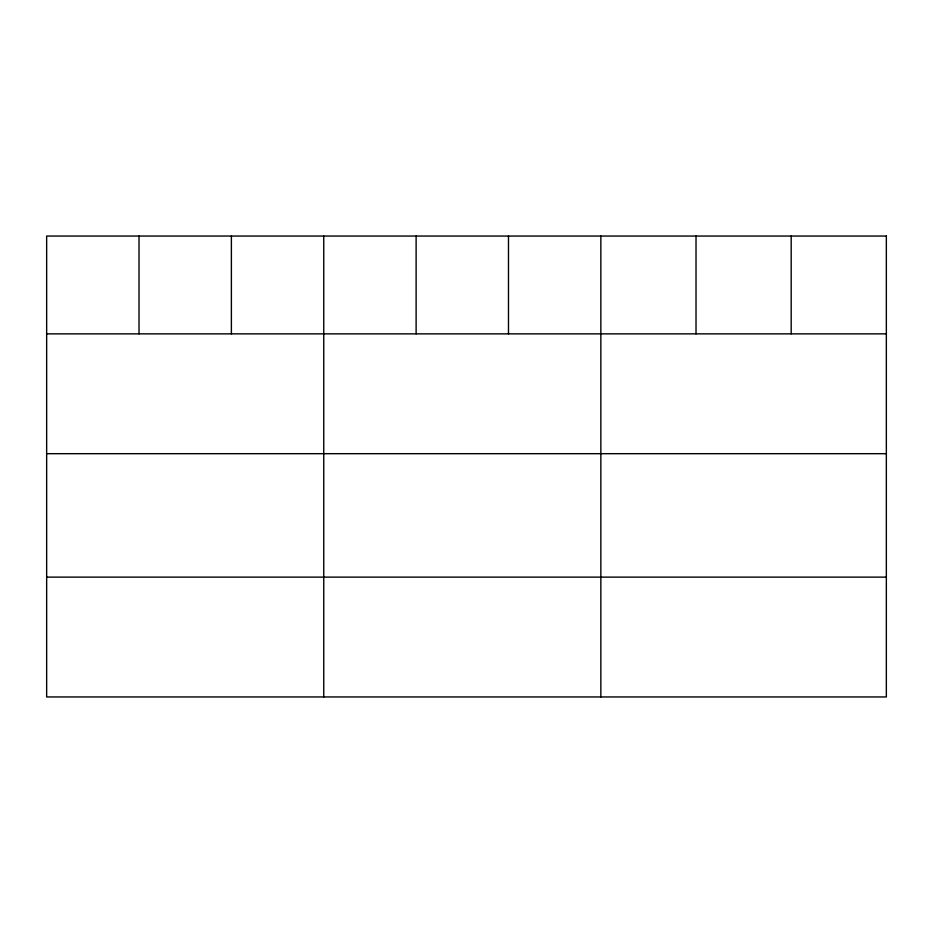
<?xml version="1.0" encoding="UTF-8"?>
<svg xmlns="http://www.w3.org/2000/svg" width="933" height="933" viewBox="0 0 933 933"><rect width="100%" height="100%" fill="white"/><g stroke="black" fill="none" stroke-linecap="round" stroke-linejoin="round"><path stroke-width="1.4" d="M46.65 333.862L886.35 333.862M46.65 453.683L886.35 453.683M46.65 577.13L886.35 577.13M791.184 236.049L791.184 333.862M696.018 236.049L696.018 333.862M600.852 236.049L600.852 696.951M508.485 236.049L508.485 333.862M416.118 236.049L416.118 333.862M323.751 236.049L323.751 696.951M231.384 236.049L231.384 333.862M139.017 236.049L139.017 333.862M886.35 236.049L46.65 236.049L46.65 696.951L886.35 696.951L886.35 236.049"/></g></svg>
